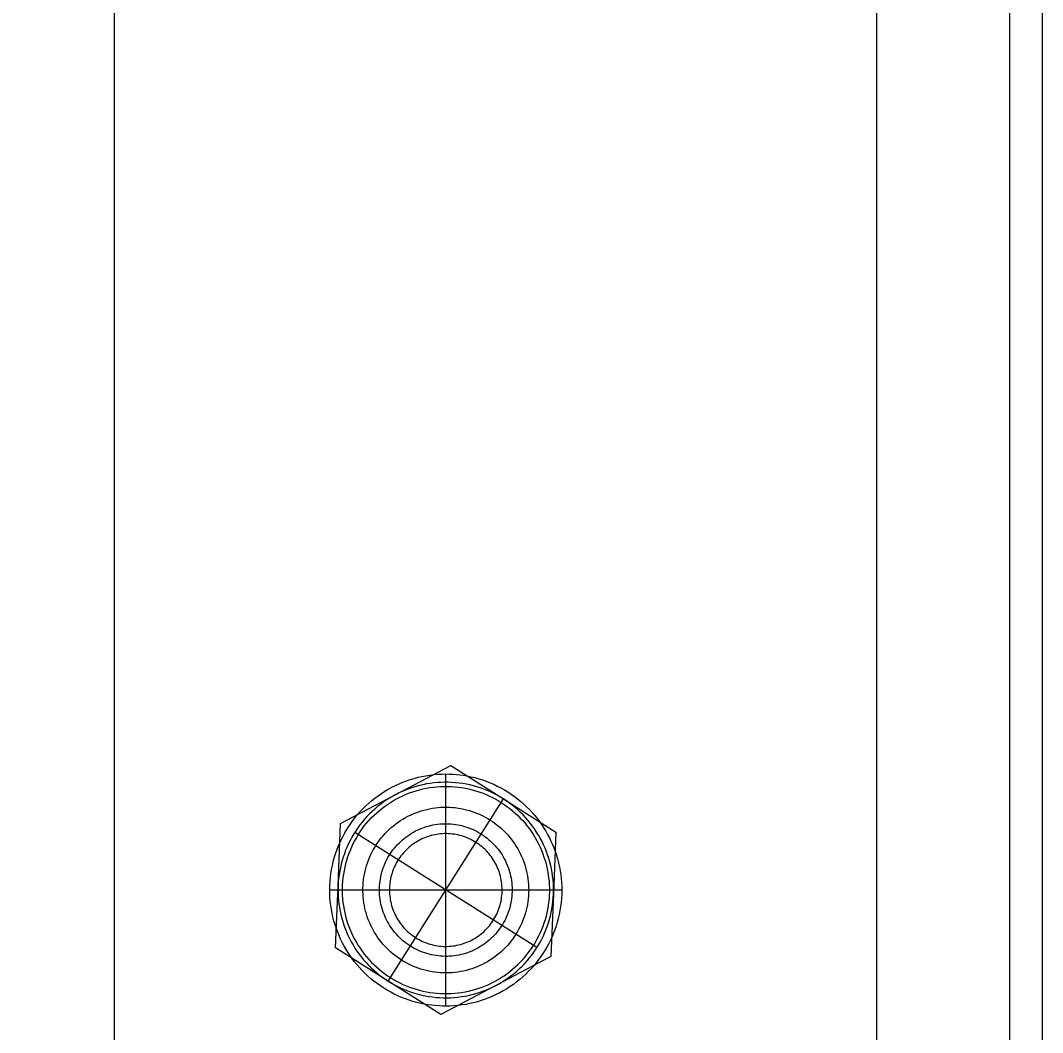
# Model space of a CAD drawing. Header units: inches. Extents: x -6 to 165, y -5 to 126.
# Drawn here: x 3.507 to 5.936, y 48.349 to 50.753 of the extents above; entities that cross this region are included whole.
import ezdxf

# ---------------------------------------------------------------- set-up
doc = ezdxf.new("R2010")
doc.units = ezdxf.units.IN
doc.header["$PDSIZE"] = -1
doc.layers.add('ZANO_R', color=7, linetype='Continuous', lineweight=0)
doc.layers.add('ZANO_W', color=1, linetype='Continuous', lineweight=0)
doc.styles.get("Standard").update_dxf_attribs({"font": 'arial.ttf'})
doc.dimstyles.new('amerykanie', dxfattribs={"dimtxt": 50, "dimasz": 50, "dimexe": 0.5, "dimexo": 0.5, "dimgap": 1, "dimtad": 1, "dimdec": 0, "dimzin": 0, "dimlunit": 5, "dimtxsty": 'Standard', "dimcen": 0.09, "dimclrd": 1, "dimclre": 1, "dimclrt": 1, "dimazin": 0, "dimtfac": 1, "dimtdec": 0, "dimtmove": 0, "dimatfit": 3, "dimfxl": 1, "dimtzin": 0, "dimarcsym": 1})

# ---------------------------------------------------------------- blocks, each defined once
blk = doc.blocks.new('*D365')
at = {"layer": 'Defpoints', "color": 0}
for p in [(5.8568, 71.4596), (-2.0716, 46.5223), (4.1037, 46.5223)]:
    blk.add_point(p, dxfattribs=at)
at = {"layer": 'ZANO_W', "color": 1, "lineweight": -2}
for p, q in [((5.3568, 71.4596), (-2.5716, 71.4596)), ((-2.0716, 70.4596), (-2.0716, 47.5223)), ((3.6037, 46.5223), (-2.5716, 46.5223))]:
    blk.add_line(p, q, dxfattribs=at)
at = {"layer": 'ZANO_W', "color": 1}
for points in [[(-1.905, 70.4596), (-2.2383, 70.4596), (-2.0716, 71.4596)], [(-2.2383, 47.5223), (-1.905, 47.5223), (-2.0716, 46.5223)]]:
    blk.add_solid(points, dxfattribs=at)
at = {"layer": 'ZANO_W', "color": 1, "insert": (-3.4118, 58.9909), "char_height": 1.625, "attachment_point": 5, "rotation": 90}
blk.add_mtext('24 15/16', dxfattribs=at)

msp = doc.modelspace()

# ---------------------------------------------------------------- linework, layer by layer
at = {"layer": 'ZANO_R'}
for p, q in [((5.54171, 46.91558), (5.54171, 64.24422)), ((5.85677, 64.24422), (5.85677, 46.91558)), ((5.93554, 46.71867), (5.93554, 64.0473)), ((3.73008, 63.85039), (3.73008, 46.91558)), ((4.3987, 48.91446), (4.52954, 48.98319)), ((4.52954, 48.98319), (4.65449, 48.90424)), ((4.44255, 48.95306), (4.45176, 48.9555)), ((4.45176, 48.9555), (4.46105, 48.95762)), ((4.46105, 48.95762), (4.47041, 48.95942)), ((4.47041, 48.95942), (4.47982, 48.96089)), ((4.47982, 48.96089), (4.48928, 48.96204)), ((4.48928, 48.96204), (4.49875, 48.96286)), ((4.49875, 48.96286), (4.50824, 48.96335)), ((4.50824, 48.96335), (4.51774, 48.96351)), ((4.51774, 48.96351), (4.52615, 48.96338)), ((4.51774, 48.41215), (4.51774, 48.96351)), ((4.52615, 48.96338), (4.53455, 48.963)), ((4.53455, 48.963), (4.54293, 48.96236)), ((4.54293, 48.96236), (4.55129, 48.96146)), ((4.55129, 48.96146), (4.55962, 48.96031)), ((4.55962, 48.96031), (4.56791, 48.95891)), ((4.56813, 48.95887), (4.57746, 48.95697)), ((4.57746, 48.95697), (4.58672, 48.95474)), ((4.38118, 48.92731), (4.38954, 48.93189)), ((4.38954, 48.93189), (4.39805, 48.93618)), ((4.39805, 48.93618), (4.40671, 48.94016)), ((4.40671, 48.94016), (4.4155, 48.94385)), ((4.4155, 48.94385), (4.4244, 48.94723)), ((4.4244, 48.94723), (4.43343, 48.9503)), ((4.43849, 48.93124), (4.43031, 48.92843)), ((4.43343, 48.9503), (4.44255, 48.95306)), ((4.44676, 48.93378), (4.43849, 48.93124)), ((4.4551, 48.93604), (4.44676, 48.93378)), ((4.46352, 48.93801), (4.4551, 48.93604)), ((4.472, 48.9397), (4.46352, 48.93801)), ((4.47181, 48.92965), (4.48009, 48.93108)), ((4.48053, 48.9411), (4.472, 48.9397)), ((4.48009, 48.93108), (4.48842, 48.93222)), ((4.48911, 48.94221), (4.48053, 48.9411)), ((4.48842, 48.93222), (4.49678, 48.93308)), ((4.49772, 48.94304), (4.48911, 48.94221)), ((4.49678, 48.93308), (4.50516, 48.93365)), ((4.50635, 48.94357), (4.49772, 48.94304)), ((4.50516, 48.93365), (4.51356, 48.93394)), ((4.51499, 48.94381), (4.50635, 48.94357)), ((4.51356, 48.93394), (4.52197, 48.93394)), ((4.52364, 48.94375), (4.51499, 48.94381)), ((4.52197, 48.93394), (4.53037, 48.93365)), ((4.53228, 48.94341), (4.52364, 48.94375)), ((4.53037, 48.93365), (4.53875, 48.93308)), ((4.5409, 48.94277), (4.53228, 48.94341)), ((4.53875, 48.93308), (4.54711, 48.93222)), ((4.5495, 48.94184), (4.5409, 48.94277)), ((4.54711, 48.93222), (4.55544, 48.93107)), ((4.55806, 48.94063), (4.5495, 48.94184)), ((4.55544, 48.93107), (4.56372, 48.92964)), ((4.56658, 48.93912), (4.55806, 48.94063)), ((4.57504, 48.93733), (4.56658, 48.93912)), ((4.58343, 48.93525), (4.57504, 48.93733)), ((4.59175, 48.93289), (4.58343, 48.93525)), ((4.58672, 48.95474), (4.5959, 48.9522)), ((4.59998, 48.93025), (4.59175, 48.93289)), ((4.5959, 48.9522), (4.60498, 48.94934)), ((4.60498, 48.94934), (4.61396, 48.94618)), ((4.61396, 48.94618), (4.62283, 48.9427)), ((4.62283, 48.9427), (4.63157, 48.93892)), ((4.63157, 48.93892), (4.64017, 48.93484)), ((4.64017, 48.93484), (4.64863, 48.93046)), ((4.26785, 48.84573), (4.3987, 48.91446)), ((4.34948, 48.90621), (4.35713, 48.91189)), ((4.35713, 48.91189), (4.36497, 48.91731)), ((4.36497, 48.91731), (4.37299, 48.92245)), ((4.37299, 48.92245), (4.38118, 48.92731)), ((4.39111, 48.91031), (4.38367, 48.9059)), ((4.3987, 48.91446), (4.39111, 48.91031)), ((4.40642, 48.91835), (4.3987, 48.91446)), ((4.4008, 48.90442), (4.40827, 48.90829)), ((4.41427, 48.92198), (4.40642, 48.91835)), ((4.40827, 48.90829), (4.41586, 48.9119)), ((4.42224, 48.92534), (4.41427, 48.92198)), ((4.41586, 48.9119), (4.42357, 48.91525)), ((4.43031, 48.92843), (4.42224, 48.92534)), ((4.42357, 48.91525), (4.43139, 48.91833)), ((4.43139, 48.91833), (4.43931, 48.92114)), ((4.43931, 48.92114), (4.44732, 48.92369)), ((4.44732, 48.92369), (4.45541, 48.92595)), ((4.45541, 48.92595), (4.46358, 48.92794)), ((4.46358, 48.92794), (4.47181, 48.92965)), ((4.56372, 48.92964), (4.57195, 48.92793)), ((4.57195, 48.92793), (4.58012, 48.92594)), ((4.58012, 48.92594), (4.58821, 48.92367)), ((4.58821, 48.92367), (4.59622, 48.92113)), ((4.59622, 48.92113), (4.60414, 48.91831)), ((4.60812, 48.92733), (4.59998, 48.93025)), ((4.60414, 48.91831), (4.61196, 48.91523)), ((4.61616, 48.92414), (4.60812, 48.92733)), ((4.61196, 48.91523), (4.61967, 48.91188)), ((4.62409, 48.92069), (4.61616, 48.92414)), ((4.61967, 48.91188), (4.62726, 48.90827)), ((4.63189, 48.91696), (4.62409, 48.92069)), ((4.62726, 48.90827), (4.63472, 48.9044)), ((4.63956, 48.91298), (4.63189, 48.91696)), ((4.6471, 48.90873), (4.63956, 48.91298)), ((4.65449, 48.90424), (4.6471, 48.90873)), ((4.64863, 48.93046), (4.65693, 48.92579)), ((4.65693, 48.92579), (4.66506, 48.92085)), ((4.66506, 48.92085), (4.67302, 48.91562)), ((4.67302, 48.91562), (4.6808, 48.91012)), ((4.6808, 48.91012), (4.68838, 48.90435)), ((4.32098, 48.88093), (4.32778, 48.88761)), ((4.32778, 48.88761), (4.33479, 48.89406)), ((4.33479, 48.89406), (4.34203, 48.90026)), ((4.34203, 48.90026), (4.34948, 48.90621)), ((4.35552, 48.88586), (4.34892, 48.88026)), ((4.3623, 48.89122), (4.35552, 48.88586)), ((4.36925, 48.89636), (4.3623, 48.89122)), ((4.3657, 48.88141), (4.3724, 48.88648)), ((4.37638, 48.90125), (4.36925, 48.89636)), ((4.3724, 48.88648), (4.37927, 48.89133)), ((4.38367, 48.9059), (4.37638, 48.90125)), ((4.37927, 48.89133), (4.3863, 48.89594)), ((4.381, 48.47142), (4.65449, 48.90424)), ((4.3863, 48.89594), (4.39348, 48.90031)), ((4.39348, 48.90031), (4.4008, 48.90442)), ((4.47912, 48.88092), (4.48584, 48.88215)), ((4.48584, 48.88215), (4.49261, 48.88314)), ((4.49261, 48.88314), (4.4994, 48.88389)), ((4.4994, 48.88389), (4.50622, 48.88441)), ((4.50622, 48.88441), (4.51305, 48.88469)), ((4.51305, 48.88469), (4.51988, 48.88473)), ((4.51988, 48.88473), (4.52671, 48.88454)), ((4.52671, 48.88454), (4.53354, 48.88411)), ((4.53354, 48.88411), (4.54034, 48.88344)), ((4.54034, 48.88344), (4.54711, 48.88254)), ((4.54711, 48.88254), (4.55385, 48.88141)), ((4.63472, 48.9044), (4.64205, 48.90028)), ((4.64205, 48.90028), (4.64923, 48.89591)), ((4.64923, 48.89591), (4.65625, 48.8913)), ((4.66172, 48.8995), (4.65449, 48.90424)), ((4.65449, 48.90424), (4.77943, 48.82529)), ((4.65625, 48.8913), (4.66312, 48.88646)), ((4.66878, 48.89451), (4.66172, 48.8995)), ((4.66312, 48.88646), (4.66982, 48.88138)), ((4.67568, 48.88929), (4.66878, 48.89451)), ((4.68239, 48.88384), (4.67568, 48.88929)), ((4.68892, 48.87817), (4.68239, 48.88384)), ((4.68838, 48.90435), (4.69576, 48.89833)), ((4.69576, 48.89833), (4.70292, 48.89206)), ((4.70292, 48.89206), (4.70986, 48.88554)), ((4.70986, 48.88554), (4.71658, 48.87879)), ((4.29714, 48.85317), (4.30252, 48.86011)), ((4.30252, 48.86011), (4.30811, 48.86688)), ((4.30811, 48.86688), (4.31443, 48.87401)), ((4.31443, 48.87401), (4.32098, 48.88093)), ((4.33032, 48.8622), (4.32454, 48.85577)), ((4.33631, 48.86843), (4.33032, 48.8622)), ((4.33502, 48.85276), (4.34076, 48.8589)), ((4.34252, 48.87445), (4.33631, 48.86843)), ((4.34076, 48.8589), (4.3467, 48.86484)), ((4.34892, 48.88026), (4.34252, 48.87445)), ((4.3467, 48.86484), (4.35285, 48.87058)), ((4.35285, 48.87058), (4.35918, 48.8761)), ((4.35918, 48.8761), (4.3657, 48.88141)), ((4.41573, 48.85626), (4.42164, 48.8597)), ((4.42164, 48.8597), (4.42766, 48.86293)), ((4.42766, 48.86293), (4.43379, 48.86596)), ((4.43379, 48.86596), (4.44003, 48.86876)), ((4.44003, 48.86876), (4.44635, 48.87135)), ((4.44635, 48.87135), (4.45277, 48.87372)), ((4.45277, 48.87372), (4.45926, 48.87586)), ((4.45926, 48.87586), (4.46582, 48.87778)), ((4.46582, 48.87778), (4.47244, 48.87946)), ((4.47244, 48.87946), (4.47912, 48.88092)), ((4.55385, 48.88141), (4.56055, 48.88004)), ((4.56055, 48.88004), (4.5672, 48.87843)), ((4.5672, 48.87843), (4.57378, 48.8766)), ((4.57378, 48.8766), (4.5803, 48.87454)), ((4.5803, 48.87454), (4.58674, 48.87226)), ((4.58674, 48.87226), (4.5931, 48.86975)), ((4.5931, 48.86975), (4.59937, 48.86703)), ((4.59937, 48.86703), (4.60554, 48.86409)), ((4.60554, 48.86409), (4.61161, 48.86093)), ((4.61161, 48.86093), (4.61756, 48.85757)), ((4.66982, 48.88138), (4.67634, 48.87607)), ((4.67634, 48.87607), (4.68267, 48.87055)), ((4.68267, 48.87055), (4.68881, 48.86481)), ((4.68881, 48.86481), (4.69475, 48.85887)), ((4.69525, 48.87228), (4.68892, 48.87817)), ((4.69475, 48.85887), (4.70049, 48.85272)), ((4.70138, 48.86618), (4.69525, 48.87228)), ((4.7073, 48.85988), (4.70138, 48.86618)), ((4.713, 48.85338), (4.7073, 48.85988)), ((4.71658, 48.87879), (4.72305, 48.87181)), ((4.72305, 48.87181), (4.72929, 48.86461)), ((4.72929, 48.86461), (4.73526, 48.85719)), ((4.26195, 48.69805), (4.26785, 48.84573)), ((4.28237, 48.83136), (4.28706, 48.83879)), ((4.28706, 48.83879), (4.29199, 48.84606)), ((4.29199, 48.84606), (4.29714, 48.85317)), ((4.30854, 48.83536), (4.30367, 48.82821)), ((4.31364, 48.84234), (4.30854, 48.83536)), ((4.31897, 48.84915), (4.31364, 48.84234)), ((4.32454, 48.85577), (4.31897, 48.84915)), ((4.31911, 48.83321), (4.32419, 48.8399)), ((4.32419, 48.8399), (4.3295, 48.84642)), ((4.3295, 48.84642), (4.33502, 48.85276)), ((4.38311, 48.83153), (4.38818, 48.83612)), ((4.38818, 48.83612), (4.3934, 48.84052)), ((4.3934, 48.84052), (4.39878, 48.84475)), ((4.39878, 48.84475), (4.40429, 48.84878)), ((4.40429, 48.84878), (4.40995, 48.85262)), ((4.40995, 48.85262), (4.41573, 48.85626)), ((4.45594, 48.83274), (4.46098, 48.83478)), ((4.46098, 48.83478), (4.46609, 48.83665)), ((4.46609, 48.83665), (4.47126, 48.83835)), ((4.47126, 48.83835), (4.47648, 48.83986)), ((4.47648, 48.83986), (4.48175, 48.8412)), ((4.48175, 48.8412), (4.48707, 48.84235)), ((4.48707, 48.84235), (4.49242, 48.84331)), ((4.49242, 48.84331), (4.4978, 48.8441)), ((4.4978, 48.8441), (4.50321, 48.84469)), ((4.50321, 48.84469), (4.50863, 48.8451)), ((4.50863, 48.8451), (4.51406, 48.84532)), ((4.51406, 48.84532), (4.5195, 48.84535)), ((4.5195, 48.84535), (4.52494, 48.8452)), ((4.52494, 48.8452), (4.53036, 48.84486)), ((4.53036, 48.84486), (4.53578, 48.84433)), ((4.53578, 48.84433), (4.54117, 48.84361)), ((4.54117, 48.84361), (4.54653, 48.84271)), ((4.54653, 48.84271), (4.55186, 48.84162)), ((4.55186, 48.84162), (4.55715, 48.84035)), ((4.55715, 48.84035), (4.56239, 48.8389)), ((4.56239, 48.8389), (4.56758, 48.83727)), ((4.56758, 48.83727), (4.5727, 48.83546)), ((4.5727, 48.83546), (4.57777, 48.83348)), ((4.61756, 48.85757), (4.62339, 48.85401)), ((4.62339, 48.85401), (4.62909, 48.85024)), ((4.62909, 48.85024), (4.63466, 48.84628)), ((4.63466, 48.84628), (4.64009, 48.84212)), ((4.64009, 48.84212), (4.64537, 48.83778)), ((4.64537, 48.83778), (4.6505, 48.83326)), ((4.70049, 48.85272), (4.70601, 48.84639)), ((4.70601, 48.84639), (4.71132, 48.83987)), ((4.71132, 48.83987), (4.7164, 48.83317)), ((4.71848, 48.84669), (4.713, 48.85338)), ((4.72373, 48.83982), (4.71848, 48.84669)), ((4.72875, 48.83277), (4.72373, 48.83982)), ((4.73526, 48.85719), (4.74098, 48.84958)), ((4.74098, 48.84958), (4.74602, 48.84239)), ((4.74602, 48.84239), (4.75083, 48.83504)), ((4.75083, 48.83504), (4.7554, 48.82754)), ((4.26975, 48.80825), (4.27371, 48.81609)), ((4.27371, 48.81609), (4.27792, 48.82379)), ((4.27792, 48.82379), (4.28237, 48.83136)), ((4.29468, 48.81344), (4.29057, 48.80583)), ((4.29905, 48.8209), (4.29468, 48.81344)), ((4.30367, 48.82821), (4.29905, 48.8209)), ((4.30529, 48.81213), (4.30117, 48.80481)), ((4.73415, 48.55108), (4.30133, 48.82457)), ((4.30966, 48.81931), (4.30529, 48.81213)), ((4.30966, 48.81931), (4.31427, 48.82634)), ((4.31427, 48.82634), (4.31911, 48.83321)), ((4.36031, 48.80612), (4.36451, 48.81151)), ((4.36451, 48.81151), (4.3689, 48.81676)), ((4.3689, 48.81676), (4.37346, 48.82184)), ((4.37346, 48.82184), (4.3782, 48.82677)), ((4.3782, 48.82677), (4.38311, 48.83153)), ((4.4146, 48.8069), (4.41877, 48.81039)), ((4.41877, 48.81039), (4.42306, 48.81374)), ((4.42306, 48.81374), (4.42746, 48.81693)), ((4.42746, 48.81693), (4.43197, 48.81997)), ((4.43197, 48.81997), (4.43659, 48.82285)), ((4.43659, 48.82285), (4.44129, 48.82557)), ((4.44129, 48.82557), (4.44609, 48.82813)), ((4.44609, 48.82813), (4.45098, 48.83052)), ((4.45098, 48.83052), (4.45594, 48.83274)), ((4.46521, 48.811), (4.46099, 48.80911)), ((4.4695, 48.81274), (4.46521, 48.811)), ((4.47384, 48.81433), (4.4695, 48.81274)), ((4.47823, 48.81577), (4.47384, 48.81433)), ((4.48267, 48.81706), (4.47823, 48.81577)), ((4.48715, 48.81819), (4.48267, 48.81706)), ((4.49167, 48.81917), (4.48715, 48.81819)), ((4.49622, 48.81999), (4.49167, 48.81917)), ((4.50079, 48.82066), (4.49622, 48.81999)), ((4.50539, 48.82116), (4.50079, 48.82066)), ((4.50999, 48.82151), (4.50539, 48.82116)), ((4.51461, 48.8217), (4.50999, 48.82151)), ((4.51924, 48.82172), (4.51461, 48.8217)), ((4.52386, 48.82159), (4.51924, 48.82172)), ((4.52847, 48.8213), (4.52386, 48.82159)), ((4.53307, 48.82085), (4.52847, 48.8213)), ((4.53765, 48.82024), (4.53307, 48.82085)), ((4.54221, 48.81948), (4.53765, 48.82024)), ((4.54674, 48.81855), (4.54221, 48.81948)), ((4.55124, 48.81748), (4.54674, 48.81855)), ((4.55569, 48.81624), (4.55124, 48.81748)), ((4.5601, 48.81486), (4.55569, 48.81624)), ((4.56446, 48.81332), (4.5601, 48.81486)), ((4.56876, 48.81163), (4.56446, 48.81332)), ((4.57301, 48.8098), (4.56876, 48.81163)), ((4.57718, 48.80782), (4.57301, 48.8098)), ((4.57777, 48.83348), (4.58276, 48.83132)), ((4.58276, 48.83132), (4.58767, 48.82899)), ((4.58767, 48.82899), (4.5925, 48.82649)), ((4.5925, 48.82649), (4.59724, 48.82383)), ((4.59724, 48.82383), (4.60189, 48.821)), ((4.60189, 48.821), (4.60644, 48.81802)), ((4.60644, 48.81802), (4.61088, 48.81488)), ((4.61088, 48.81488), (4.61521, 48.81159)), ((4.61521, 48.81159), (4.61942, 48.80815)), ((4.6505, 48.83326), (4.65547, 48.82857)), ((4.65547, 48.82857), (4.66027, 48.8237)), ((4.66027, 48.8237), (4.6649, 48.81868)), ((4.6649, 48.81868), (4.66935, 48.81349)), ((4.66935, 48.81349), (4.67362, 48.80815)), ((4.7164, 48.83317), (4.72124, 48.8263)), ((4.72124, 48.8263), (4.72585, 48.81927)), ((4.72585, 48.81927), (4.73022, 48.81209)), ((4.73352, 48.82556), (4.72875, 48.83277)), ((4.73022, 48.81209), (4.73434, 48.80477)), ((4.73805, 48.8182), (4.73352, 48.82556)), ((4.74233, 48.81068), (4.73805, 48.8182)), ((4.74635, 48.80303), (4.74233, 48.81068)), ((4.7554, 48.82754), (4.75973, 48.8199)), ((4.75973, 48.8199), (4.76381, 48.81213)), ((4.76381, 48.81213), (4.76765, 48.80422)), ((4.77943, 48.82529), (4.77353, 48.67761)), ((4.25887, 48.78263), (4.2623, 48.79152)), ((4.2623, 48.79152), (4.26604, 48.80029)), ((4.26604, 48.80029), (4.26975, 48.80825)), ((4.28312, 48.79023), (4.2798, 48.78224)), ((4.28671, 48.79809), (4.28312, 48.79023)), ((4.29057, 48.80583), (4.28671, 48.79809)), ((4.29369, 48.78976), (4.29034, 48.78205)), ((4.2973, 48.79735), (4.29369, 48.78976)), ((4.30117, 48.80481), (4.2973, 48.79735)), ((4.34546, 48.78319), (4.34887, 48.78911)), ((4.34887, 48.78911), (4.35249, 48.79491)), ((4.35249, 48.79491), (4.3563, 48.80059)), ((4.3563, 48.80059), (4.36031, 48.80612)), ((4.39232, 48.78315), (4.39568, 48.78742)), ((4.39568, 48.78742), (4.39919, 48.79157)), ((4.39919, 48.79157), (4.40284, 48.7956)), ((4.40284, 48.7956), (4.40663, 48.7995)), ((4.40663, 48.7995), (4.41055, 48.80327)), ((4.41055, 48.80327), (4.4146, 48.8069)), ((4.42663, 48.78596), (4.4233, 48.78275)), ((4.43007, 48.78904), (4.42663, 48.78596)), ((4.43362, 48.79201), (4.43007, 48.78904)), ((4.43726, 48.79485), (4.43362, 48.79201)), ((4.441, 48.79756), (4.43726, 48.79485)), ((4.44484, 48.80015), (4.441, 48.79756)), ((4.44876, 48.8026), (4.44484, 48.80015)), ((4.45276, 48.80491), (4.44876, 48.8026)), ((4.45684, 48.80708), (4.45276, 48.80491)), ((4.46099, 48.80911), (4.45684, 48.80708)), ((4.58129, 48.80569), (4.57718, 48.80782)), ((4.58532, 48.80343), (4.58129, 48.80569)), ((4.58927, 48.80103), (4.58532, 48.80343)), ((4.59313, 48.79849), (4.58927, 48.80103)), ((4.59691, 48.79582), (4.59313, 48.79849)), ((4.60059, 48.79303), (4.59691, 48.79582)), ((4.60417, 48.7901), (4.60059, 48.79303)), ((4.60765, 48.78706), (4.60417, 48.7901)), ((4.61102, 48.7839), (4.60765, 48.78706)), ((4.61942, 48.80815), (4.62351, 48.80457)), ((4.62351, 48.80457), (4.62748, 48.80085)), ((4.62748, 48.80085), (4.63132, 48.79699)), ((4.63132, 48.79699), (4.63502, 48.79301)), ((4.63502, 48.79301), (4.63858, 48.7889)), ((4.63858, 48.7889), (4.64199, 48.78467)), ((4.67362, 48.80815), (4.6777, 48.80267)), ((4.6777, 48.80267), (4.68159, 48.79705)), ((4.68159, 48.79705), (4.68528, 48.7913)), ((4.68528, 48.7913), (4.68877, 48.78542)), ((4.68877, 48.78542), (4.69206, 48.77942)), ((4.73434, 48.80477), (4.7382, 48.7973)), ((4.7382, 48.7973), (4.74181, 48.78971)), ((4.74181, 48.78971), (4.74516, 48.782)), ((4.75011, 48.79524), (4.74635, 48.80303)), ((4.7536, 48.78733), (4.75011, 48.79524)), ((4.75683, 48.77931), (4.7536, 48.78733)), ((4.76765, 48.80422), (4.77123, 48.79621)), ((4.77123, 48.79621), (4.77455, 48.78808)), ((4.77455, 48.78808), (4.77761, 48.77985)), ((4.25045, 48.75532), (4.25294, 48.76452)), ((4.25294, 48.76452), (4.25575, 48.77363)), ((4.25575, 48.77363), (4.25887, 48.78263)), ((4.27397, 48.76597), (4.27147, 48.75769)), ((4.27674, 48.77415), (4.27397, 48.76597)), ((4.2798, 48.78224), (4.27674, 48.77415)), ((4.28444, 48.76631), (4.2819, 48.7583)), ((4.28726, 48.77423), (4.28444, 48.76631)), ((4.29034, 48.78205), (4.28726, 48.77423)), ((4.33392, 48.75843), (4.33648, 48.76477)), ((4.33648, 48.76477), (4.33926, 48.77101)), ((4.33926, 48.77101), (4.34225, 48.77716)), ((4.34225, 48.77716), (4.34546, 48.78319)), ((4.37781, 48.76019), (4.38039, 48.76497)), ((4.38039, 48.76497), (4.38313, 48.76967)), ((4.38313, 48.76967), (4.38604, 48.77427)), ((4.38604, 48.77427), (4.3891, 48.77876)), ((4.3891, 48.77876), (4.39232, 48.78315)), ((4.40579, 48.7613), (4.40333, 48.75739)), ((4.4084, 48.76512), (4.40579, 48.7613)), ((4.41113, 48.76885), (4.4084, 48.76512)), ((4.41399, 48.77248), (4.41113, 48.76885)), ((4.41697, 48.77601), (4.41399, 48.77248)), ((4.42008, 48.77944), (4.41697, 48.77601)), ((4.4233, 48.78275), (4.42008, 48.77944)), ((4.61428, 48.78062), (4.61102, 48.7839)), ((4.61743, 48.77723), (4.61428, 48.78062)), ((4.62045, 48.77374), (4.61743, 48.77723)), ((4.62336, 48.77014), (4.62045, 48.77374)), ((4.62613, 48.76645), (4.62336, 48.77014)), ((4.62878, 48.76266), (4.62613, 48.76645)), ((4.6313, 48.75878), (4.62878, 48.76266)), ((4.64199, 48.78467), (4.64526, 48.78032)), ((4.64526, 48.78032), (4.64838, 48.77586)), ((4.64838, 48.77586), (4.65134, 48.7713)), ((4.65134, 48.7713), (4.65414, 48.76664)), ((4.65414, 48.76664), (4.65678, 48.76189)), ((4.65678, 48.76189), (4.65925, 48.75704)), ((4.69206, 48.77942), (4.69513, 48.77332)), ((4.69513, 48.77332), (4.69799, 48.76711)), ((4.69799, 48.76711), (4.70064, 48.76081)), ((4.70064, 48.76081), (4.70306, 48.75442)), ((4.74516, 48.782), (4.74824, 48.77418)), ((4.74824, 48.77418), (4.75106, 48.76626)), ((4.75106, 48.76626), (4.7536, 48.75825)), ((4.75978, 48.77118), (4.75683, 48.77931)), ((4.76246, 48.76296), (4.75978, 48.77118)), ((4.76486, 48.75465), (4.76246, 48.76296)), ((4.77761, 48.77985), (4.78064, 48.77081)), ((4.78064, 48.77081), (4.78335, 48.76168)), ((4.78335, 48.76168), (4.78574, 48.75245)), ((4.2449, 48.72729), (4.24642, 48.7367)), ((4.24642, 48.7367), (4.24828, 48.74605)), ((4.24828, 48.74605), (4.25045, 48.75532)), ((4.26731, 48.7409), (4.26566, 48.73241)), ((4.26925, 48.74933), (4.26731, 48.7409)), ((4.27147, 48.75769), (4.26925, 48.74933)), ((4.27764, 48.74204), (4.27593, 48.73381)), ((4.27963, 48.75021), (4.27764, 48.74204)), ((4.2819, 48.7583), (4.27963, 48.75021)), ((4.32591, 48.73231), (4.32757, 48.73894)), ((4.32757, 48.73894), (4.32946, 48.74551)), ((4.32946, 48.74551), (4.33158, 48.75201)), ((4.33158, 48.75201), (4.33392, 48.75843)), ((4.36746, 48.73508), (4.36918, 48.74024)), ((4.36918, 48.74024), (4.37108, 48.74533)), ((4.37108, 48.74533), (4.37315, 48.75036)), ((4.37315, 48.75036), (4.37539, 48.75531)), ((4.37539, 48.75531), (4.37781, 48.76019)), ((4.39308, 48.73671), (4.39146, 48.73237)), ((4.39484, 48.74098), (4.39308, 48.73671)), ((4.39675, 48.74519), (4.39484, 48.74098)), ((4.3988, 48.74933), (4.39675, 48.74519)), ((4.40099, 48.7534), (4.3988, 48.74933)), ((4.40333, 48.75739), (4.40099, 48.7534)), ((4.63368, 48.75482), (4.6313, 48.75878)), ((4.63592, 48.75078), (4.63368, 48.75482)), ((4.63803, 48.74666), (4.63592, 48.75078)), ((4.63999, 48.74247), (4.63803, 48.74666)), ((4.6418, 48.73822), (4.63999, 48.74247)), ((4.64346, 48.73391), (4.6418, 48.73822)), ((4.65925, 48.75704), (4.66156, 48.75212)), ((4.66156, 48.75212), (4.66369, 48.74712)), ((4.66369, 48.74712), (4.66565, 48.74204)), ((4.66565, 48.74204), (4.66743, 48.73691)), ((4.66743, 48.73691), (4.66904, 48.73171)), ((4.70306, 48.75442), (4.70526, 48.74794)), ((4.70526, 48.74794), (4.70723, 48.7414)), ((4.70723, 48.7414), (4.70898, 48.73479)), ((4.7536, 48.75825), (4.75586, 48.75016)), ((4.75586, 48.75016), (4.75785, 48.74199)), ((4.75785, 48.74199), (4.75956, 48.73376)), ((4.76697, 48.74627), (4.76486, 48.75465)), ((4.7688, 48.73782), (4.76697, 48.74627)), ((4.77035, 48.72931), (4.7688, 48.73782)), ((4.78574, 48.75245), (4.78782, 48.74315)), ((4.78782, 48.74315), (4.78957, 48.73378)), ((4.24282, 48.70835), (4.2437, 48.71784)), ((4.2437, 48.71784), (4.2449, 48.72729)), ((4.26323, 48.71529), (4.26244, 48.70668)), ((4.2643, 48.72387), (4.26323, 48.71529)), ((4.26566, 48.73241), (4.2643, 48.72387)), ((4.27335, 48.7172), (4.27249, 48.70884)), ((4.2745, 48.72553), (4.27335, 48.7172)), ((4.27593, 48.73381), (4.2745, 48.72553)), ((4.32233, 48.71212), (4.32329, 48.71889)), ((4.32329, 48.71889), (4.32449, 48.72562)), ((4.32449, 48.72562), (4.32591, 48.73231)), ((4.36158, 48.70856), (4.36239, 48.71394)), ((4.36239, 48.71394), (4.36338, 48.71929)), ((4.36338, 48.71929), (4.36456, 48.7246)), ((4.36456, 48.7246), (4.36592, 48.72986)), ((4.36592, 48.72986), (4.36746, 48.73508)), ((4.38653, 48.71457), (4.38569, 48.71002)), ((4.38754, 48.71908), (4.38653, 48.71457)), ((4.38869, 48.72356), (4.38754, 48.71908)), ((4.39, 48.72799), (4.38869, 48.72356)), ((4.39146, 48.73237), (4.39, 48.72799)), ((4.64498, 48.72954), (4.64346, 48.73391)), ((4.64634, 48.72513), (4.64498, 48.72954)), ((4.64756, 48.72067), (4.64634, 48.72513)), ((4.64861, 48.71617), (4.64756, 48.72067)), ((4.64951, 48.71163), (4.64861, 48.71617)), ((4.66904, 48.73171), (4.67046, 48.72646)), ((4.67046, 48.72646), (4.67171, 48.72117)), ((4.67171, 48.72117), (4.67276, 48.71583)), ((4.67276, 48.71583), (4.67364, 48.71046)), ((4.70898, 48.73479), (4.71049, 48.72812)), ((4.71049, 48.72812), (4.71177, 48.72141)), ((4.71177, 48.72141), (4.71282, 48.71466)), ((4.71282, 48.71466), (4.71363, 48.70787)), ((4.75956, 48.73376), (4.76099, 48.72548)), ((4.76099, 48.72548), (4.76213, 48.71715)), ((4.76213, 48.71715), (4.76299, 48.70879)), ((4.77161, 48.72075), (4.77035, 48.72931)), ((4.77257, 48.71216), (4.77161, 48.72075)), ((4.77325, 48.70354), (4.77257, 48.71216)), ((4.78957, 48.73378), (4.79099, 48.72436)), ((4.79099, 48.72436), (4.79209, 48.7149)), ((4.79209, 48.7149), (4.79286, 48.7054)), ((4.24206, 48.68931), (4.24228, 48.69884)), ((4.24218, 48.67978), (4.24206, 48.68931)), ((4.24228, 48.69884), (4.24282, 48.70835)), ((4.25605, 48.55037), (4.26195, 48.69805)), ((4.26195, 48.69805), (4.26175, 48.6894)), ((4.26175, 48.6894), (4.26185, 48.68076)), ((4.26244, 48.70668), (4.26195, 48.69805)), ((4.27192, 48.70046), (4.27163, 48.69206)), ((4.27163, 48.69206), (4.27163, 48.68365)), ((4.27249, 48.70884), (4.27192, 48.70046)), ((4.32085, 48.68484), (4.32086, 48.69168)), ((4.32086, 48.69168), (4.32111, 48.69851)), ((4.32111, 48.69851), (4.3216, 48.70533)), ((4.3216, 48.70533), (4.32233, 48.71212)), ((4.36021, 48.68687), (4.36027, 48.69231)), ((4.36027, 48.69231), (4.36052, 48.69774)), ((4.36052, 48.69774), (4.36096, 48.70316)), ((4.36096, 48.70316), (4.36158, 48.70856)), ((4.38389, 48.69164), (4.38384, 48.68701)), ((4.3841, 48.69625), (4.38389, 48.69164)), ((4.38447, 48.70086), (4.3841, 48.69625)), ((4.385, 48.70545), (4.38447, 48.70086)), ((4.38569, 48.71002), (4.385, 48.70545)), ((4.65025, 48.70707), (4.64951, 48.71163)), ((4.65084, 48.70248), (4.65025, 48.70707)), ((4.65127, 48.69788), (4.65084, 48.70248)), ((4.65153, 48.69327), (4.65127, 48.69788)), ((4.65164, 48.68865), (4.65153, 48.69327)), ((4.65159, 48.68402), (4.65164, 48.68865)), ((4.67364, 48.71046), (4.67433, 48.70507)), ((4.67433, 48.70507), (4.67483, 48.69966)), ((4.67483, 48.69966), (4.67514, 48.69423)), ((4.67514, 48.69423), (4.67527, 48.68879)), ((4.67527, 48.68879), (4.67521, 48.68335)), ((4.71363, 48.70787), (4.71421, 48.70106)), ((4.71421, 48.70106), (4.71455, 48.69423)), ((4.71455, 48.69423), (4.71466, 48.6874)), ((4.76299, 48.70879), (4.76356, 48.70041)), ((4.76356, 48.70041), (4.76385, 48.69201)), ((4.76385, 48.69201), (4.76385, 48.6836)), ((4.77363, 48.6949), (4.77325, 48.70354)), ((4.77373, 48.68625), (4.77363, 48.6949)), ((4.79286, 48.7054), (4.79331, 48.69588)), ((4.79331, 48.69588), (4.79342, 48.68635)), ((4.26155, 48.68783), (4.24206, 48.68783)), ((4.24262, 48.67026), (4.24218, 48.67978)), ((4.24339, 48.66076), (4.24262, 48.67026)), ((4.77394, 48.68783), (4.26155, 48.68783)), ((4.26185, 48.68076), (4.26223, 48.67212)), ((4.26223, 48.67212), (4.26291, 48.6635)), ((4.27163, 48.68365), (4.27192, 48.67525)), ((4.27192, 48.67525), (4.27249, 48.66687)), ((4.27249, 48.66687), (4.27335, 48.6585)), ((4.32107, 48.67801), (4.32085, 48.68484)), ((4.32153, 48.67119), (4.32107, 48.67801)), ((4.32222, 48.66439), (4.32153, 48.67119)), ((4.32316, 48.65762), (4.32222, 48.66439)), ((4.36034, 48.68143), (4.36021, 48.68687)), ((4.36065, 48.676), (4.36034, 48.68143)), ((4.36115, 48.67059), (4.36065, 48.676)), ((4.36184, 48.66519), (4.36115, 48.67059)), ((4.36272, 48.65983), (4.36184, 48.66519)), ((4.38384, 48.68701), (4.38395, 48.68239)), ((4.38395, 48.68239), (4.38422, 48.67778)), ((4.38422, 48.67778), (4.38464, 48.67317)), ((4.38464, 48.67317), (4.38523, 48.66859)), ((4.38523, 48.66859), (4.38597, 48.66403)), ((4.38597, 48.66403), (4.38687, 48.65949)), ((4.64895, 48.66109), (4.64979, 48.66563)), ((4.64979, 48.66563), (4.65048, 48.67021)), ((4.65048, 48.67021), (4.65101, 48.6748)), ((4.65101, 48.6748), (4.65138, 48.67941)), ((4.65138, 48.67941), (4.65159, 48.68402)), ((4.6739, 48.6671), (4.67309, 48.66172)), ((4.67453, 48.6725), (4.6739, 48.6671)), ((4.67496, 48.67792), (4.67453, 48.6725)), ((4.67521, 48.68335), (4.67496, 48.67792)), ((4.71354, 48.66693), (4.7127, 48.66015)), ((4.71415, 48.67374), (4.71354, 48.66693)), ((4.71452, 48.68056), (4.71415, 48.67374)), ((4.71466, 48.6874), (4.71452, 48.68056)), ((4.76299, 48.66682), (4.76213, 48.65846)), ((4.76356, 48.6752), (4.76299, 48.66682)), ((4.76385, 48.6836), (4.76356, 48.6752)), ((4.77353, 48.67761), (4.76763, 48.52993)), ((4.77225, 48.66036), (4.77304, 48.66898)), ((4.77304, 48.66898), (4.77353, 48.67761)), ((4.77353, 48.67761), (4.77373, 48.68625)), ((4.79342, 48.68783), (4.77394, 48.68783)), ((4.79266, 48.66731), (4.79179, 48.65782)), ((4.7932, 48.67682), (4.79266, 48.66731)), ((4.79342, 48.68635), (4.7932, 48.67682)), ((4.24449, 48.6513), (4.24339, 48.66076)), ((4.24591, 48.64187), (4.24449, 48.6513)), ((4.24767, 48.63251), (4.24591, 48.64187)), ((4.26291, 48.6635), (4.26388, 48.65491)), ((4.26388, 48.65491), (4.26513, 48.64635)), ((4.26513, 48.64635), (4.26668, 48.63784)), ((4.27335, 48.6585), (4.27449, 48.65018)), ((4.27449, 48.65018), (4.27592, 48.64189)), ((4.27592, 48.64189), (4.27763, 48.63367)), ((4.32432, 48.65089), (4.32316, 48.65762)), ((4.32572, 48.64419), (4.32432, 48.65089)), ((4.32735, 48.63756), (4.32572, 48.64419)), ((4.36378, 48.65449), (4.36272, 48.65983)), ((4.36502, 48.6492), (4.36378, 48.65449)), ((4.36644, 48.64395), (4.36502, 48.6492)), ((4.36805, 48.63875), (4.36644, 48.64395)), ((4.38687, 48.65949), (4.38793, 48.65499)), ((4.38793, 48.65499), (4.38914, 48.65053)), ((4.38914, 48.65053), (4.3905, 48.64611)), ((4.3905, 48.64611), (4.39202, 48.64175)), ((4.39202, 48.64175), (4.39368, 48.63744)), ((4.6424, 48.63895), (4.64402, 48.64328)), ((4.64402, 48.64328), (4.64548, 48.64767)), ((4.64548, 48.64767), (4.64679, 48.6521)), ((4.64679, 48.6521), (4.64795, 48.65658)), ((4.64795, 48.65658), (4.64895, 48.66109)), ((4.66802, 48.64058), (4.6663, 48.63542)), ((4.66956, 48.6458), (4.66802, 48.64058)), ((4.67092, 48.65106), (4.66956, 48.6458)), ((4.6721, 48.65637), (4.67092, 48.65106)), ((4.67309, 48.66172), (4.6721, 48.65637)), ((4.70877, 48.64003), (4.70699, 48.63343)), ((4.71031, 48.64669), (4.70877, 48.64003)), ((4.71162, 48.6534), (4.71031, 48.64669)), ((4.7127, 48.66015), (4.71162, 48.6534)), ((4.75955, 48.64185), (4.75784, 48.63362)), ((4.76098, 48.65013), (4.75955, 48.64185)), ((4.76213, 48.65846), (4.76098, 48.65013)), ((4.76817, 48.63476), (4.76982, 48.64324)), ((4.76982, 48.64324), (4.77118, 48.65178)), ((4.77118, 48.65178), (4.77225, 48.66036)), ((4.79058, 48.64837), (4.78906, 48.63896)), ((4.79179, 48.65782), (4.79058, 48.64837)), ((4.24974, 48.62321), (4.24767, 48.63251)), ((4.25213, 48.61398), (4.24974, 48.62321)), ((4.26668, 48.63784), (4.26851, 48.62939)), ((4.26851, 48.62939), (4.27062, 48.62101)), ((4.27062, 48.62101), (4.27302, 48.6127)), ((4.27763, 48.63367), (4.27962, 48.6255)), ((4.27962, 48.6255), (4.28188, 48.61741)), ((4.28188, 48.61741), (4.28443, 48.60939)), ((4.32921, 48.63098), (4.32735, 48.63756)), ((4.3313, 48.62447), (4.32921, 48.63098)), ((4.33361, 48.61804), (4.3313, 48.62447)), ((4.33614, 48.61169), (4.33361, 48.61804)), ((4.36983, 48.63362), (4.36805, 48.63875)), ((4.37179, 48.62854), (4.36983, 48.63362)), ((4.37392, 48.62354), (4.37179, 48.62854)), ((4.37623, 48.61861), (4.37392, 48.62354)), ((4.3787, 48.61377), (4.37623, 48.61861)), ((4.39368, 48.63744), (4.3955, 48.63318)), ((4.3955, 48.63318), (4.39745, 48.629)), ((4.39745, 48.629), (4.39956, 48.62488)), ((4.39956, 48.62488), (4.4018, 48.62084)), ((4.4018, 48.62084), (4.40418, 48.61688)), ((4.40418, 48.61688), (4.4067, 48.613)), ((4.62969, 48.61436), (4.63216, 48.61827)), ((4.63216, 48.61827), (4.63449, 48.62226)), ((4.63449, 48.62226), (4.63668, 48.62633)), ((4.63668, 48.62633), (4.63874, 48.63047)), ((4.63874, 48.63047), (4.64064, 48.63468)), ((4.64064, 48.63468), (4.6424, 48.63895)), ((4.65767, 48.61547), (4.65509, 48.61068)), ((4.66009, 48.62034), (4.65767, 48.61547)), ((4.66233, 48.6253), (4.66009, 48.62034)), ((4.6644, 48.63033), (4.66233, 48.6253)), ((4.6663, 48.63542), (4.6644, 48.63033)), ((4.70276, 48.62043), (4.70031, 48.61405)), ((4.70499, 48.62689), (4.70276, 48.62043)), ((4.70699, 48.63343), (4.70499, 48.62689)), ((4.75358, 48.61736), (4.75104, 48.60935)), ((4.75585, 48.62545), (4.75358, 48.61736)), ((4.75784, 48.63362), (4.75585, 48.62545)), ((4.76152, 48.60969), (4.76402, 48.61797)), ((4.76402, 48.61797), (4.76623, 48.62633)), ((4.76623, 48.62633), (4.76817, 48.63476)), ((4.78503, 48.62033), (4.78254, 48.61114)), ((4.78721, 48.62961), (4.78503, 48.62033)), ((4.78906, 48.63896), (4.78721, 48.62961)), ((4.25484, 48.60485), (4.25213, 48.61398)), ((4.25787, 48.59581), (4.25484, 48.60485)), ((4.26093, 48.58758), (4.25787, 48.59581)), ((4.27302, 48.6127), (4.2757, 48.60448)), ((4.2757, 48.60448), (4.27865, 48.59635)), ((4.27865, 48.59635), (4.28188, 48.58833)), ((4.28443, 48.60939), (4.28724, 48.60147)), ((4.28724, 48.60147), (4.29032, 48.59366)), ((4.29032, 48.59366), (4.29367, 48.58595)), ((4.33889, 48.60543), (4.33614, 48.61169)), ((4.34186, 48.59927), (4.33889, 48.60543)), ((4.34504, 48.59322), (4.34186, 48.59927)), ((4.34843, 48.58729), (4.34504, 48.59322)), ((4.38134, 48.60902), (4.3787, 48.61377)), ((4.38414, 48.60436), (4.38134, 48.60902)), ((4.3871, 48.59979), (4.38414, 48.60436)), ((4.39022, 48.59534), (4.3871, 48.59979)), ((4.39349, 48.59099), (4.39022, 48.59534)), ((4.3969, 48.58676), (4.39349, 48.59099)), ((4.4067, 48.613), (4.40935, 48.60921)), ((4.40935, 48.60921), (4.41213, 48.60552)), ((4.41213, 48.60552), (4.41503, 48.60192)), ((4.41503, 48.60192), (4.41806, 48.59843)), ((4.41806, 48.59843), (4.4212, 48.59504)), ((4.4212, 48.59504), (4.42446, 48.59176)), ((4.42446, 48.59176), (4.42783, 48.5886)), ((4.60885, 48.5897), (4.61218, 48.59291)), ((4.61218, 48.59291), (4.6154, 48.59622)), ((4.6154, 48.59622), (4.61851, 48.59965)), ((4.61851, 48.59965), (4.62149, 48.60318)), ((4.62149, 48.60318), (4.62435, 48.60681)), ((4.62435, 48.60681), (4.62708, 48.61054)), ((4.62708, 48.61054), (4.62969, 48.61436)), ((4.64317, 48.59251), (4.6398, 48.58824)), ((4.64638, 48.5969), (4.64317, 48.59251)), ((4.64944, 48.60139), (4.64638, 48.5969)), ((4.65235, 48.60599), (4.64944, 48.60139)), ((4.65509, 48.61068), (4.65235, 48.60599)), ((4.69165, 48.59547), (4.68834, 48.58949)), ((4.69475, 48.60156), (4.69165, 48.59547)), ((4.69764, 48.60776), (4.69475, 48.60156)), ((4.70031, 48.61405), (4.69764, 48.60776)), ((4.74514, 48.59361), (4.74179, 48.5859)), ((4.74822, 48.60143), (4.74514, 48.59361)), ((4.75104, 48.60935), (4.74822, 48.60143)), ((4.75236, 48.58543), (4.75568, 48.59341)), ((4.75568, 48.59341), (4.75874, 48.6015)), ((4.75874, 48.6015), (4.76152, 48.60969)), ((4.77661, 48.59303), (4.77318, 48.58414)), ((4.77973, 48.60203), (4.77661, 48.59303)), ((4.78254, 48.61114), (4.77973, 48.60203)), ((4.26425, 48.57945), (4.26093, 48.58758)), ((4.26783, 48.57143), (4.26425, 48.57945)), ((4.27167, 48.56353), (4.26783, 48.57143)), ((4.28188, 48.58833), (4.28537, 48.58042)), ((4.28537, 48.58042), (4.28913, 48.57263)), ((4.28913, 48.57263), (4.29316, 48.56498)), ((4.29367, 48.58595), (4.29728, 48.57836)), ((4.29728, 48.57836), (4.30115, 48.57089)), ((4.30115, 48.57089), (4.30526, 48.56357)), ((4.35202, 48.58147), (4.34843, 48.58729)), ((4.35581, 48.57578), (4.35202, 48.58147)), ((4.3598, 48.57023), (4.35581, 48.57578)), ((4.36397, 48.56482), (4.3598, 48.57023)), ((4.40046, 48.58265), (4.3969, 48.58676)), ((4.40416, 48.57866), (4.40046, 48.58265)), ((4.408, 48.57481), (4.40416, 48.57866)), ((4.41197, 48.57109), (4.408, 48.57481)), ((4.41606, 48.56751), (4.41197, 48.57109)), ((4.42027, 48.56407), (4.41606, 48.56751)), ((4.42783, 48.5886), (4.43131, 48.58555)), ((4.43131, 48.58555), (4.43489, 48.58263)), ((4.43489, 48.58263), (4.43857, 48.57984)), ((4.43857, 48.57984), (4.44235, 48.57717)), ((4.44235, 48.57717), (4.44621, 48.57463)), ((4.44621, 48.57463), (4.45016, 48.57223)), ((4.45016, 48.57223), (4.45419, 48.56997)), ((4.45419, 48.56997), (4.4583, 48.56784)), ((4.4583, 48.56784), (4.46248, 48.56586)), ((4.57027, 48.56466), (4.57449, 48.56655)), ((4.57449, 48.56655), (4.57864, 48.56858)), ((4.57864, 48.56858), (4.58272, 48.57075)), ((4.58272, 48.57075), (4.58672, 48.57306)), ((4.58672, 48.57306), (4.59064, 48.57551)), ((4.59064, 48.57551), (4.59448, 48.57809)), ((4.59448, 48.57809), (4.59822, 48.58081)), ((4.59822, 48.58081), (4.60186, 48.58365)), ((4.60186, 48.58365), (4.60541, 48.58662)), ((4.60541, 48.58662), (4.60885, 48.5897)), ((4.62088, 48.56875), (4.61671, 48.56527)), ((4.62493, 48.57239), (4.62088, 48.56875)), ((4.62885, 48.57615), (4.62493, 48.57239)), ((4.63264, 48.58006), (4.62885, 48.57615)), ((4.63629, 48.58409), (4.63264, 48.58006)), ((4.6398, 48.58824), (4.63629, 48.58409)), ((4.67309, 48.56682), (4.6688, 48.5615)), ((4.6772, 48.57229), (4.67309, 48.56682)), ((4.68111, 48.57789), (4.6772, 48.57229)), ((4.68483, 48.58363), (4.68111, 48.57789)), ((4.68834, 48.58949), (4.68483, 48.58363)), ((4.73431, 48.57085), (4.73019, 48.56352)), ((4.73818, 48.57831), (4.73431, 48.57085)), ((4.74179, 48.5859), (4.73818, 48.57831)), ((4.7408, 48.56222), (4.74491, 48.56983)), ((4.74491, 48.56983), (4.74877, 48.57757)), ((4.74877, 48.57757), (4.75236, 48.58543)), ((4.76573, 48.56741), (4.76177, 48.55957)), ((4.76944, 48.57537), (4.76573, 48.56741)), ((4.77318, 48.58414), (4.76944, 48.57537)), ((4.381, 48.47142), (4.25605, 48.55037)), ((4.27575, 48.55576), (4.27167, 48.56353)), ((4.28008, 48.54812), (4.27575, 48.55576)), ((4.28465, 48.54062), (4.28008, 48.54812)), ((4.29316, 48.56498), (4.29743, 48.55746)), ((4.29743, 48.55746), (4.30196, 48.55009)), ((4.30196, 48.55009), (4.30674, 48.54289)), ((4.30526, 48.56357), (4.30963, 48.55638)), ((4.30674, 48.54289), (4.31175, 48.53584)), ((4.30963, 48.55638), (4.31424, 48.54936)), ((4.31424, 48.54936), (4.31909, 48.54249)), ((4.31909, 48.54249), (4.32416, 48.53579)), ((4.36833, 48.55956), (4.36397, 48.56482)), ((4.37288, 48.55445), (4.36833, 48.55956)), ((4.37759, 48.5495), (4.37288, 48.55445)), ((4.38248, 48.54472), (4.37759, 48.5495)), ((4.38753, 48.54011), (4.38248, 48.54472)), ((4.4246, 48.56078), (4.42027, 48.56407)), ((4.42904, 48.55764), (4.4246, 48.56078)), ((4.43359, 48.55466), (4.42904, 48.55764)), ((4.43824, 48.55183), (4.43359, 48.55466)), ((4.44298, 48.54917), (4.43824, 48.55183)), ((4.44781, 48.54667), (4.44298, 48.54917)), ((4.45272, 48.54434), (4.44781, 48.54667)), ((4.45771, 48.54218), (4.45272, 48.54434)), ((4.46278, 48.5402), (4.45771, 48.54218)), ((4.46248, 48.56586), (4.46672, 48.56403)), ((4.46672, 48.56403), (4.47102, 48.56234)), ((4.47102, 48.56234), (4.47538, 48.5608)), ((4.47538, 48.5608), (4.47979, 48.55942)), ((4.47979, 48.55942), (4.48425, 48.55818)), ((4.48425, 48.55818), (4.48874, 48.5571)), ((4.48874, 48.5571), (4.49327, 48.55618)), ((4.49327, 48.55618), (4.49783, 48.55541)), ((4.49783, 48.55541), (4.50241, 48.55481)), ((4.50241, 48.55481), (4.50701, 48.55436)), ((4.50701, 48.55436), (4.51162, 48.55407)), ((4.51162, 48.55407), (4.51625, 48.55393)), ((4.51625, 48.55393), (4.52087, 48.55396)), ((4.52087, 48.55396), (4.52549, 48.55415)), ((4.52549, 48.55415), (4.5301, 48.5545)), ((4.5301, 48.5545), (4.53469, 48.555)), ((4.53469, 48.555), (4.53927, 48.55567)), ((4.53927, 48.55567), (4.54381, 48.55649)), ((4.54381, 48.55649), (4.54833, 48.55747)), ((4.54833, 48.55747), (4.55281, 48.5586)), ((4.55281, 48.5586), (4.55725, 48.55989)), ((4.55725, 48.55989), (4.56165, 48.56133)), ((4.56165, 48.56133), (4.56599, 48.56292)), ((4.56599, 48.56292), (4.57027, 48.56466)), ((4.57954, 48.54292), (4.5745, 48.54088)), ((4.5845, 48.54514), (4.57954, 48.54292)), ((4.58939, 48.54753), (4.5845, 48.54514)), ((4.59419, 48.55009), (4.58939, 48.54753)), ((4.5989, 48.55281), (4.59419, 48.55009)), ((4.60351, 48.55569), (4.5989, 48.55281)), ((4.60802, 48.55873), (4.60351, 48.55569)), ((4.61242, 48.56192), (4.60802, 48.55873)), ((4.61671, 48.56527), (4.61242, 48.56192)), ((4.65485, 48.54649), (4.64986, 48.54181)), ((4.65967, 48.55133), (4.65485, 48.54649)), ((4.66432, 48.55634), (4.65967, 48.55133)), ((4.6688, 48.5615), (4.66432, 48.55634)), ((4.71129, 48.53575), (4.71637, 48.54245)), ((4.71637, 48.54245), (4.72121, 48.54932)), ((4.72121, 48.54932), (4.72583, 48.55634)), ((4.73019, 48.56352), (4.72583, 48.55634)), ((4.72694, 48.5403), (4.73181, 48.54745)), ((4.73181, 48.54745), (4.73643, 48.55476)), ((4.73643, 48.55476), (4.7408, 48.56222)), ((4.75311, 48.5443), (4.74842, 48.53687)), ((4.75756, 48.55187), (4.75311, 48.5443)), ((4.76177, 48.55957), (4.75756, 48.55187)), ((4.28946, 48.53327), (4.28465, 48.54062)), ((4.2945, 48.52608), (4.28946, 48.53327)), ((4.30022, 48.51846), (4.2945, 48.52608)), ((4.30621, 48.51104), (4.30022, 48.51846)), ((4.31175, 48.53584), (4.317, 48.52897)), ((4.317, 48.52897), (4.32248, 48.52228)), ((4.32248, 48.52228), (4.32819, 48.51578)), ((4.32416, 48.53579), (4.32947, 48.52927)), ((4.32947, 48.52927), (4.33499, 48.52294)), ((4.33499, 48.52294), (4.34073, 48.51679)), ((4.39273, 48.53568), (4.38753, 48.54011)), ((4.39809, 48.53143), (4.39273, 48.53568)), ((4.40359, 48.52738), (4.39809, 48.53143)), ((4.40923, 48.52351), (4.40359, 48.52738)), ((4.41499, 48.51984), (4.40923, 48.52351)), ((4.42089, 48.51638), (4.41499, 48.51984)), ((4.46791, 48.53839), (4.46278, 48.5402)), ((4.47309, 48.53676), (4.46791, 48.53839)), ((4.47834, 48.5353), (4.47309, 48.53676)), ((4.48362, 48.53404), (4.47834, 48.5353)), ((4.48895, 48.53295), (4.48362, 48.53404)), ((4.49431, 48.53205), (4.48895, 48.53295)), ((4.49971, 48.53133), (4.49431, 48.53205)), ((4.50512, 48.5308), (4.49971, 48.53133)), ((4.51055, 48.53046), (4.50512, 48.5308)), ((4.51598, 48.53031), (4.51055, 48.53046)), ((4.52142, 48.53034), (4.51598, 48.53031)), ((4.52685, 48.53056), (4.52142, 48.53034)), ((4.53228, 48.53097), (4.52685, 48.53056)), ((4.53768, 48.53156), (4.53228, 48.53097)), ((4.54306, 48.53234), (4.53768, 48.53156)), ((4.54842, 48.53331), (4.54306, 48.53234)), ((4.55373, 48.53446), (4.54842, 48.53331)), ((4.559, 48.5358), (4.55373, 48.53446)), ((4.56423, 48.53731), (4.559, 48.5358)), ((4.56939, 48.539), (4.56423, 48.53731)), ((4.5745, 48.54088), (4.56939, 48.539)), ((4.62266, 48.52119), (4.61681, 48.51765)), ((4.62838, 48.52493), (4.62266, 48.52119)), ((4.63396, 48.52887), (4.62838, 48.52493)), ((4.63941, 48.533), (4.63396, 48.52887)), ((4.76763, 48.52993), (4.63678, 48.4612)), ((4.64471, 48.53732), (4.63941, 48.533)), ((4.64986, 48.54181), (4.64471, 48.53732)), ((4.69472, 48.51676), (4.70046, 48.5229)), ((4.70046, 48.5229), (4.70598, 48.52923)), ((4.70516, 48.51346), (4.71095, 48.51989)), ((4.70598, 48.52923), (4.71129, 48.53575)), ((4.71095, 48.51989), (4.71651, 48.52651)), ((4.71651, 48.52651), (4.72184, 48.53332)), ((4.72184, 48.53332), (4.72694, 48.5403)), ((4.73834, 48.52249), (4.73296, 48.51555)), ((4.7435, 48.5296), (4.73834, 48.52249)), ((4.74842, 48.53687), (4.7435, 48.5296)), ((4.31245, 48.50383), (4.30621, 48.51104)), ((4.31893, 48.49684), (4.31245, 48.50383)), ((4.32565, 48.49008), (4.31893, 48.49684)), ((4.32819, 48.51578), (4.3341, 48.50948)), ((4.3341, 48.50948), (4.34023, 48.50338)), ((4.34023, 48.50338), (4.34656, 48.49749)), ((4.34073, 48.51679), (4.34667, 48.51085)), ((4.34656, 48.49749), (4.35309, 48.49181)), ((4.34667, 48.51085), (4.35281, 48.50511)), ((4.35281, 48.50511), (4.35915, 48.49959)), ((4.35915, 48.49959), (4.36567, 48.49428)), ((4.36567, 48.49428), (4.37236, 48.4892)), ((4.42689, 48.51312), (4.42089, 48.51638)), ((4.43301, 48.51007), (4.42689, 48.51312)), ((4.43923, 48.50724), (4.43301, 48.51007)), ((4.44555, 48.50462), (4.43923, 48.50724)), ((4.45195, 48.50223), (4.44555, 48.50462)), ((4.45843, 48.50006), (4.45195, 48.50223)), ((4.46498, 48.49811), (4.45843, 48.50006)), ((4.4716, 48.49639), (4.46498, 48.49811)), ((4.47827, 48.49491), (4.4716, 48.49639)), ((4.48499, 48.49366), (4.47827, 48.49491)), ((4.49175, 48.49264), (4.48499, 48.49366)), ((4.553, 48.4941), (4.54626, 48.49299)), ((4.55971, 48.49544), (4.553, 48.4941)), ((4.56636, 48.49701), (4.55971, 48.49544)), ((4.57295, 48.49881), (4.56636, 48.49701)), ((4.57948, 48.50084), (4.57295, 48.49881)), ((4.58593, 48.5031), (4.57948, 48.50084)), ((4.5923, 48.50558), (4.58593, 48.5031)), ((4.59858, 48.50827), (4.5923, 48.50558)), ((4.60477, 48.51119), (4.59858, 48.50827)), ((4.61084, 48.51431), (4.60477, 48.51119)), ((4.61681, 48.51765), (4.61084, 48.51431)), ((4.66308, 48.48917), (4.66978, 48.49425)), ((4.66978, 48.49425), (4.6763, 48.49956)), ((4.6763, 48.49956), (4.68263, 48.50508)), ((4.67997, 48.4898), (4.68656, 48.4954)), ((4.68263, 48.50508), (4.68878, 48.51082)), ((4.68656, 48.4954), (4.69296, 48.50121)), ((4.68878, 48.51082), (4.69472, 48.51676)), ((4.69296, 48.50121), (4.69917, 48.50723)), ((4.69917, 48.50723), (4.70516, 48.51346)), ((4.7145, 48.49473), (4.70771, 48.48804)), ((4.72105, 48.50164), (4.7145, 48.49473)), ((4.72737, 48.50878), (4.72105, 48.50164)), ((4.73296, 48.51555), (4.72737, 48.50878)), ((4.33261, 48.48356), (4.32565, 48.49008)), ((4.33978, 48.47728), (4.33261, 48.48356)), ((4.34716, 48.47125), (4.33978, 48.47728)), ((4.35475, 48.46549), (4.34716, 48.47125)), ((4.35309, 48.49181), (4.3598, 48.48637)), ((4.3598, 48.48637), (4.3667, 48.48115)), ((4.3667, 48.48115), (4.37377, 48.47616)), ((4.37236, 48.4892), (4.37923, 48.48436)), ((4.37377, 48.47616), (4.381, 48.47142)), ((4.37923, 48.48436), (4.38626, 48.47974)), ((4.381, 48.47142), (4.38838, 48.46693)), ((4.50594, 48.39247), (4.381, 48.47142)), ((4.38626, 48.47974), (4.39344, 48.47538)), ((4.39344, 48.47538), (4.40076, 48.47126)), ((4.40076, 48.47126), (4.40822, 48.46739)), ((4.49854, 48.49185), (4.49175, 48.49264)), ((4.50535, 48.4913), (4.49854, 48.49185)), ((4.51218, 48.49099), (4.50535, 48.4913)), ((4.51902, 48.49092), (4.51218, 48.49099)), ((4.52585, 48.49108), (4.51902, 48.49092)), ((4.53267, 48.49148), (4.52585, 48.49108)), ((4.53948, 48.49212), (4.53267, 48.49148)), ((4.54626, 48.49299), (4.53948, 48.49212)), ((4.62721, 48.46737), (4.63468, 48.47123)), ((4.63468, 48.47123), (4.642, 48.47535)), ((4.642, 48.47535), (4.64919, 48.47972)), ((4.64437, 48.46535), (4.65181, 48.46975)), ((4.64919, 48.47972), (4.65621, 48.48433)), ((4.65181, 48.46975), (4.6591, 48.47441)), ((4.65621, 48.48433), (4.66308, 48.48917)), ((4.6591, 48.47441), (4.66623, 48.4793)), ((4.66623, 48.4793), (4.67319, 48.48444)), ((4.67319, 48.48444), (4.67997, 48.4898)), ((4.686, 48.46945), (4.67836, 48.46377)), ((4.69345, 48.4754), (4.686, 48.46945)), ((4.70069, 48.4816), (4.69345, 48.4754)), ((4.70771, 48.48804), (4.70069, 48.4816)), ((4.36254, 48.45998), (4.35475, 48.46549)), ((4.37051, 48.45475), (4.36254, 48.45998)), ((4.37866, 48.4498), (4.37051, 48.45475)), ((4.38697, 48.44514), (4.37866, 48.4498)), ((4.39544, 48.44076), (4.38697, 48.44514)), ((4.38838, 48.46693), (4.39592, 48.46268)), ((4.39592, 48.46268), (4.40359, 48.4587)), ((4.40359, 48.4587), (4.4114, 48.45497)), ((4.40822, 48.46739), (4.41581, 48.46378)), ((4.4114, 48.45497), (4.41932, 48.45151)), ((4.41581, 48.46378), (4.42352, 48.46043)), ((4.41932, 48.45151), (4.42736, 48.44832)), ((4.42352, 48.46043), (4.43134, 48.45735)), ((4.42736, 48.44832), (4.4355, 48.44541)), ((4.43134, 48.45735), (4.43926, 48.45453)), ((4.4355, 48.44541), (4.44373, 48.44277)), ((4.43926, 48.45453), (4.44727, 48.45199)), ((4.44727, 48.45199), (4.45536, 48.44972)), ((4.45536, 48.44972), (4.46353, 48.44773)), ((4.46353, 48.44773), (4.47176, 48.44602)), ((4.47176, 48.44602), (4.48004, 48.44459)), ((4.63678, 48.4612), (4.50594, 48.39247)), ((4.55539, 48.44458), (4.56368, 48.44601)), ((4.56368, 48.44601), (4.5719, 48.44772)), ((4.5719, 48.44772), (4.58007, 48.44971)), ((4.58007, 48.44971), (4.58816, 48.45197)), ((4.58816, 48.45197), (4.59618, 48.45451)), ((4.59618, 48.45451), (4.6041, 48.45733)), ((4.59699, 48.44441), (4.60517, 48.44723)), ((4.6041, 48.45733), (4.61191, 48.46041)), ((4.60517, 48.44723), (4.61324, 48.45032)), ((4.61191, 48.46041), (4.61962, 48.46376)), ((4.61324, 48.45032), (4.62121, 48.45368)), ((4.61962, 48.46376), (4.62721, 48.46737)), ((4.62121, 48.45368), (4.62906, 48.45731)), ((4.62906, 48.45731), (4.63678, 48.4612)), ((4.63678, 48.4612), (4.64437, 48.46535)), ((4.6543, 48.44834), (4.64594, 48.44377)), ((4.66249, 48.45321), (4.6543, 48.44834)), ((4.67052, 48.45835), (4.66249, 48.45321)), ((4.67836, 48.46377), (4.67052, 48.45835)), ((4.40405, 48.43668), (4.39544, 48.44076)), ((4.4128, 48.4329), (4.40405, 48.43668)), ((4.42168, 48.42942), (4.4128, 48.4329)), ((4.43067, 48.42626), (4.42168, 48.42942)), ((4.43977, 48.4234), (4.43067, 48.42626)), ((4.44896, 48.42086), (4.43977, 48.4234)), ((4.44373, 48.44277), (4.45205, 48.44041)), ((4.45823, 48.41865), (4.44896, 48.42086)), ((4.45205, 48.44041), (4.46045, 48.43833)), ((4.46045, 48.43833), (4.4689, 48.43654)), ((4.4689, 48.43654), (4.47742, 48.43503)), ((4.47742, 48.43503), (4.48598, 48.43382)), ((4.48004, 48.44459), (4.48837, 48.44344)), ((4.48598, 48.43382), (4.49458, 48.43289)), ((4.48837, 48.44344), (4.49673, 48.44258)), ((4.49458, 48.43289), (4.5032, 48.43225)), ((4.49673, 48.44258), (4.50511, 48.44201)), ((4.5032, 48.43225), (4.51184, 48.43191)), ((4.50511, 48.44201), (4.51351, 48.44172)), ((4.51184, 48.43191), (4.52049, 48.43185)), ((4.51351, 48.44172), (4.52192, 48.44172)), ((4.52049, 48.43185), (4.52913, 48.43209)), ((4.52192, 48.44172), (4.53032, 48.44201)), ((4.52913, 48.43209), (4.53776, 48.43262)), ((4.53032, 48.44201), (4.5387, 48.44258)), ((4.53776, 48.43262), (4.54637, 48.43344)), ((4.5387, 48.44258), (4.54707, 48.44344)), ((4.54637, 48.43344), (4.55495, 48.43456)), ((4.54707, 48.44344), (4.55539, 48.44458)), ((4.55495, 48.43456), (4.56348, 48.43596)), ((4.56348, 48.43596), (4.57196, 48.43765)), ((4.57196, 48.43765), (4.58038, 48.43962)), ((4.58038, 48.43962), (4.58873, 48.44188)), ((4.59293, 48.4226), (4.58372, 48.42016)), ((4.58873, 48.44188), (4.59699, 48.44441)), ((4.60206, 48.42536), (4.59293, 48.4226)), ((4.61108, 48.42843), (4.60206, 48.42536)), ((4.61999, 48.43181), (4.61108, 48.42843)), ((4.62877, 48.43549), (4.61999, 48.43181)), ((4.63743, 48.43948), (4.62877, 48.43549)), ((4.64594, 48.44377), (4.63743, 48.43948)), ((4.46757, 48.41675), (4.45823, 48.41865)), ((4.476, 48.41532), (4.46774, 48.41672)), ((4.4843, 48.41418), (4.476, 48.41532)), ((4.49264, 48.41329), (4.4843, 48.41418)), ((4.50099, 48.41266), (4.49264, 48.41329)), ((4.50936, 48.41227), (4.50099, 48.41266)), ((4.51774, 48.41215), (4.50936, 48.41227)), ((4.52724, 48.41231), (4.51774, 48.41215)), ((4.53673, 48.4128), (4.52724, 48.41231)), ((4.5462, 48.41362), (4.53673, 48.4128)), ((4.55566, 48.41477), (4.5462, 48.41362)), ((4.56507, 48.41624), (4.55566, 48.41477)), ((4.57443, 48.41804), (4.56507, 48.41624)), ((4.58372, 48.42016), (4.57443, 48.41804))]:
    msp.add_line(p, q, dxfattribs=at)

# ---------------------------------------------------------------- dimensions: what is measured, and where the dimension line sits
at = {"layer": 'ZANO_W'}
dim = msp.add_linear_dim(base=(-2.07164, 46.52232), p1=(5.85677, 71.45956), p2=(4.10375, 46.52232), angle=90, dimstyle='amerykanie', override={"dimtxt": 1.625, "dimasz": 1, "dimgap": 0.5, "dimdec": 4, "dimaunit": 1, "dimadec": 1, "dimtdec": 4, "dimtmove": 1, "dimfrac": 2}, dxfattribs=at)
dim.commit()
dim.dimension.update_dxf_attribs({"geometry": '*D365', "text_midpoint": (-3.41185, 58.99094)})

doc.saveas('drawing.dxf')
